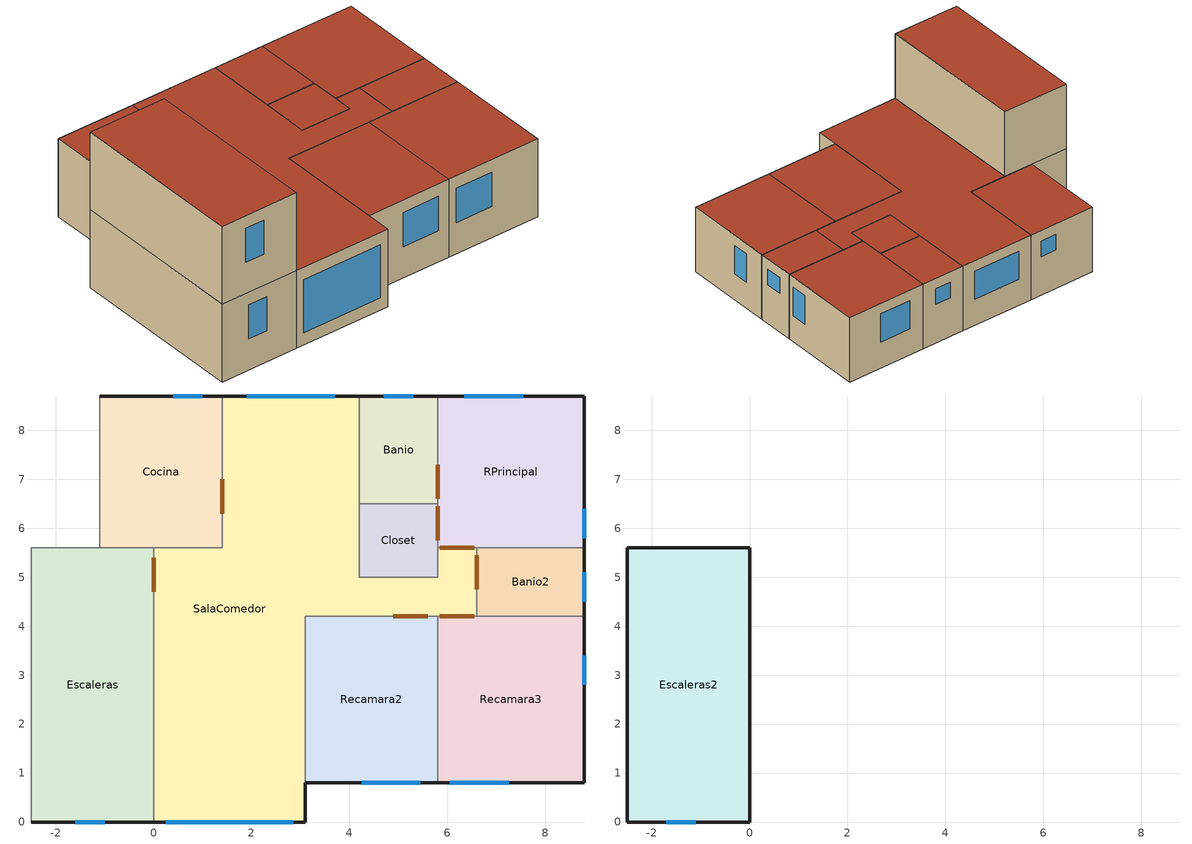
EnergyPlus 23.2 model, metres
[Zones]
Banio
 floor adiabatic (Entrepiso): 4.2,6.5 4.2,8.7 5.8,8.7 5.8,6.5 z0
 wall outside (MurosExteriores): 5.8,8.7 4.2,8.7 z0:2.5
 wall to SalaComedor (MurosInterior): 4.2,8.7 4.2,6.5 z0:2.5
 wall to RPrincipal (MurosInterior): 5.8,6.5 5.8,8.7 z0:2.5
 wall to Closet (MurosInterior): 4.2,6.5 5.8,6.5 z0:2.5
 window (Ventana): 5.3,8.7 4.7,8.7 z1.5:2.1
 door inside (PuertaInterior): 5.8,6.6 5.8,7.3 z0:2.1
 roof outside (Techo): 5.8,6.5 5.8,8.7 4.2,8.7 4.2,6.5 z2.5
Banio2
 floor adiabatic (Entrepiso): 8.8,5.6 8.8,4.2 8.7,4.2 6.6,4.2 6.6,5.6 z0
 wall outside (MurosExteriores): 8.8,4.2 8.8,5.6 z0:2.5
 wall to Recamara3 (MurosInterior): 6.6,4.2 8.7,4.2 8.8,4.2 z0:2.5
 wall to SalaComedor (MurosInterior): 6.6,5.6 6.6,4.2 z0:2.5
 wall to RPrincipal (MurosInterior): 8.8,5.6 6.6,5.6 z0:2.5
 window (Ventana): 8.8,4.5 8.8,5.1 z1.5:2.1
 door inside (PuertaInterior): 6.6,5.45 6.6,4.75 z0:2.1
 roof outside (Techo): 6.6,5.6 6.6,4.2 8.7,4.2 8.8,4.2 8.8,5.6 z2.5
Closet
 floor adiabatic (Entrepiso): 4.2,5 4.2,6.5 5.8,6.5 5.8,5.6 5.8,5 z0
 wall to SalaComedor (MurosInterior): 4.2,6.5 4.2,5 5.8,5 5.8,5.6 z0:2.5
 wall to RPrincipal (MurosInterior): 5.8,5.6 5.8,6.5 z0:2.5
 door inside (PuertaInterior): 5.8,5.75 5.8,6.45 z0:2.1
 roof outside (Techo): 5.8,5 5.8,5.6 5.8,6.5 4.2,6.5 4.2,5 z2.5
Cocina
 floor adiabatic (Entrepiso): 1.4,8.7 1.4,5.6 0,5.6 -1.1,5.6 -1.1,8.7 z0
 wall outside (MurosExteriores): 1.4,8.7 -1.1,8.7 z0:2.5
 wall to SalaComedor (MurosInterior): 0,5.6 1.4,5.6 1.4,8.7 z0:2.5
 wall to Escaleras (MurosInterior): -1.1,5.6 0,5.6 z0:2.5
 wall adiabatic (MurosInterior): -1.1,8.7 -1.1,5.6 z0:2.5
 window (Ventana): 1,8.7 0.4,8.7 z1.5:2.1
 door inside (PuertaInterior): 1.4,6.3 1.4,7 z0:2.1
 roof outside (Techo): -1.1,8.7 -1.1,5.6 0,5.6 1.4,5.6 1.4,8.7 z2.5
Escaleras
 floor adiabatic (Entrepiso): -2.5,0 -2.5,5.6 -1.1,5.6 0,5.6 0,0 z0
 wall outside (MurosExteriores): -2.5,0 0,0 z0:2.5
 wall adiabatic (MurosInterior): -1.1,5.6 -2.5,5.6 -2.5,0 z0:2.5
 wall to SalaComedor (MurosInterior): 0,0 0,5.6 z0:2.5
 window (Ventana): -1.6,0 -1,0 z1:2.1
 door inside (PuertaInterior): 0,4.7 0,5.4 z0:2.1
Recamara2
 floor adiabatic (Entrepiso): 3.1,0.8 3.1,4.2 5.8,4.2 5.8,0.9 5.8,0.8 z0
 wall outside (MurosExteriores): 3.1,0.8 5.8,0.8 z0:2.5
 wall to SalaComedor (MurosInterior): 5.8,4.2 3.1,4.2 3.1,0.8 z0:2.5
 wall to Recamara3 (MurosInterior): 5.8,0.8 5.8,0.9 5.8,4.2 z0:2.5
 window (Ventana): 4.25,0.8 5.45,0.8 z1:2.1
 door inside (PuertaInterior): 5.6,4.2 4.9,4.2 z0:2.1
 roof outside (Techo): 5.8,0.8 5.8,0.9 5.8,4.2 3.1,4.2 3.1,0.8 z2.5
Recamara3
 floor adiabatic (Entrepiso): 5.8,0.8 5.8,0.9 5.8,4.2 6.6,4.2 8.7,4.2 8.8,4.2 8.8,0.8 z0
 wall outside (MurosExteriores): 5.8,0.8 8.8,0.8 8.8,4.2 z0:2.5
 wall to SalaComedor (MurosInterior): 6.6,4.2 5.8,4.2 z0:2.5
 window (Ventana): 8.8,2.8 8.8,3.4 / 6.05,0.8 7.25,0.8 z1:2.1
 door inside (PuertaInterior): 6.55,4.2 5.85,4.2 z0:2.1
 roof outside (Techo): 8.8,0.8 8.8,4.2 8.7,4.2 6.6,4.2 5.8,4.2 5.8,0.9 5.8,0.8 z2.5
RPrincipal
 floor adiabatic (Entrepiso): 6.6,5.6 5.8,5.6 5.8,6.5 5.8,8.7 8.8,8.7 8.8,5.6 z0
 wall outside (MurosExteriores): 8.8,5.6 8.8,8.7 5.8,8.7 z0:2.5
 wall to SalaComedor (MurosInterior): 5.8,5.6 6.6,5.6 z0:2.5
 window (Ventana): 7.55,8.7 6.35,8.7 / 8.8,5.8 8.8,6.4 z1:2.1
 door inside (PuertaInterior): 5.85,5.6 6.55,5.6 z0:2.1
 roof outside (Techo): 8.8,5.6 8.8,8.7 5.8,8.7 5.8,6.5 5.8,5.6 6.6,5.6 z2.5
SalaComedor
 floor adiabatic (Entrepiso): 0,0 0,5.6 1.4,5.6 1.4,8.7 4.2,8.7 4.2,6.5 4.2,5 5.8,5 5.8,5.6 6.6,5.6 6.6,4.2 5.8,4.2 3.1,4.2 3.1,0.8 3.1,0 z0
 wall outside (MurosExteriores): 0,0 3.1,0 3.1,0.8 / 4.2,8.7 1.4,8.7 z0:2.5
 window (Ventana): 0.25,0 2.85,0 z0.4:2.1; 3.7,8.7 1.9,8.7 z1:2.1
 roof outside (Techo): 3.1,0 3.1,0.8 3.1,4.2 5.8,4.2 6.6,4.2 6.6,5.6 5.8,5.6 5.8,5 4.2,5 4.2,6.5 4.2,8.7 1.4,8.7 1.4,5.6 0,5.6 0,0 z2.5
Escaleras2
 floor to Escaleras (Entrepiso): 0,5.6 0,0 -2.5,0 -2.5,5.6 z2.5
 wall outside (MurosExteriores): -2.5,5.6 -2.5,0 0,0 0,5.6 -2.5,5.6 z2.5:5
 window (Ventana): -1.7,0 -1.1,0 z3.5:4.6
 roof outside (Techo): 0,0 0,5.6 -2.5,5.6 -2.5,0 z5
[Building]
Building 1: North Axis {deg}=-0
[Site:Location]
Santo.Domingo: Latitude {deg}=18.4734; Longitude {deg}=-69.8705; Time Zone {hr}=-4; Elevation {m}=14
[Material] Thermal Absorptance=0.9
Name | Roughness | Thickness {m} | Conductivity {W/m-K} | Density {kg/m3} | Specific Heat {J/kg-K} | Solar Absorptance | Visible Absorptance
ConcretoArmado12cm | MediumSmooth | 0.12 | 2 | 2400 | 1000 | 0.3 | 0.3
ConcretoArmado14cm | MediumSmooth | 0.14 | 2 | 2400 | 1000 | 0.3 | 0.3
G05 25mm wood | MediumSmooth | 0.0254 | 0.15 | 608 | 1630 | 0.5 | 0.5
LosetaCeramica | VerySmooth | 0.007 | 1.4 | 2200 | 900 | 0.4 | 0.4
Mortero | MediumRough | 0.02 | 1 | 1800 | 1000 | 0.3 | 0.3
TelaAsfaltica | Smooth | 0.005 | 0.16 | 1000 | 6000 | 0.85 | 0.85
Yeso | Smooth | 0.002 | 0.16 | 1500 | 1480 | 0.3 | 0.3
[WindowMaterial:Glazing]
Clear 3mm: Optical Data Type=SpectralAverage; Thickness {m}=0.003; Solar Transmittance at Normal Incidence=0.837; Front Side Solar Reflectance at Normal Incidence=0.075; Back Side Solar Reflectance at Normal Incidence=0; Visible Transmittance at Normal Incidence=0.898; Front Side Visible Reflectance at Normal Incidence=0.081; Back Side Visible Reflectance at Normal Incidence=0; Infrared Transmittance at Normal Incidence=0; Front Side Infrared Hemispherical Emissivity=0.84; Back Side Infrared Hemispherical Emissivity=0.84; Conductivity {W/m-K}=0.9; Dirt Correction Factor for Solar and Visible Transmittance=1; Solar Diffusing=No
[Construction]
Entrepiso: Yeso, Mortero, ConcretoArmado12cm, Mortero, LosetaCeramica
MurosExteriores: Mortero, ConcretoArmado14cm, Mortero, Yeso
MurosInterior: Yeso, Mortero, ConcretoArmado14cm, Mortero, Yeso
PuertaInterior: G05 25mm wood
Techo: TelaAsfaltica, Mortero, ConcretoArmado12cm, Mortero, Yeso
Ventana: Clear 3mm
[Zone] Multiplier=1; Part of Total Floor Area=Yes
Banio; Banio2; Closet; Cocina; Escaleras; Escaleras2; Recamara2; Recamara3; RPrincipal; SalaComedor
[Space] Space Type=Departamento
Name | Zone
E_Banio | Banio
E_Banio2 | Banio2
E_Closet | Closet
E_Cocina | Cocina
E_Escaleras | Escaleras
E_Escaleras2 | Escaleras2
E_Recamara2 | Recamara2
E_Recamara3 | Recamara3
E_RPrincipal | RPrincipal
E_SalaComedor | SalaComedor
[SpaceList]
Departamento: E_Banio, E_Recamara2, E_Escaleras, E_Cocina, E_RPrincipal, E_Closet, E_Recamara3, E_Banio2, E_SalaComedor, E_Escaleras2
[ZoneInfiltration:DesignFlowRate]
189.1-2009 - Office - BreakRoom - CZ1-3 Infiltration: Zone or ZoneList or Space or SpaceList=Departamento; Design Flow Rate Calculation Method=AirChanges/Hour; Air Changes per Hour {1/hr}=10
